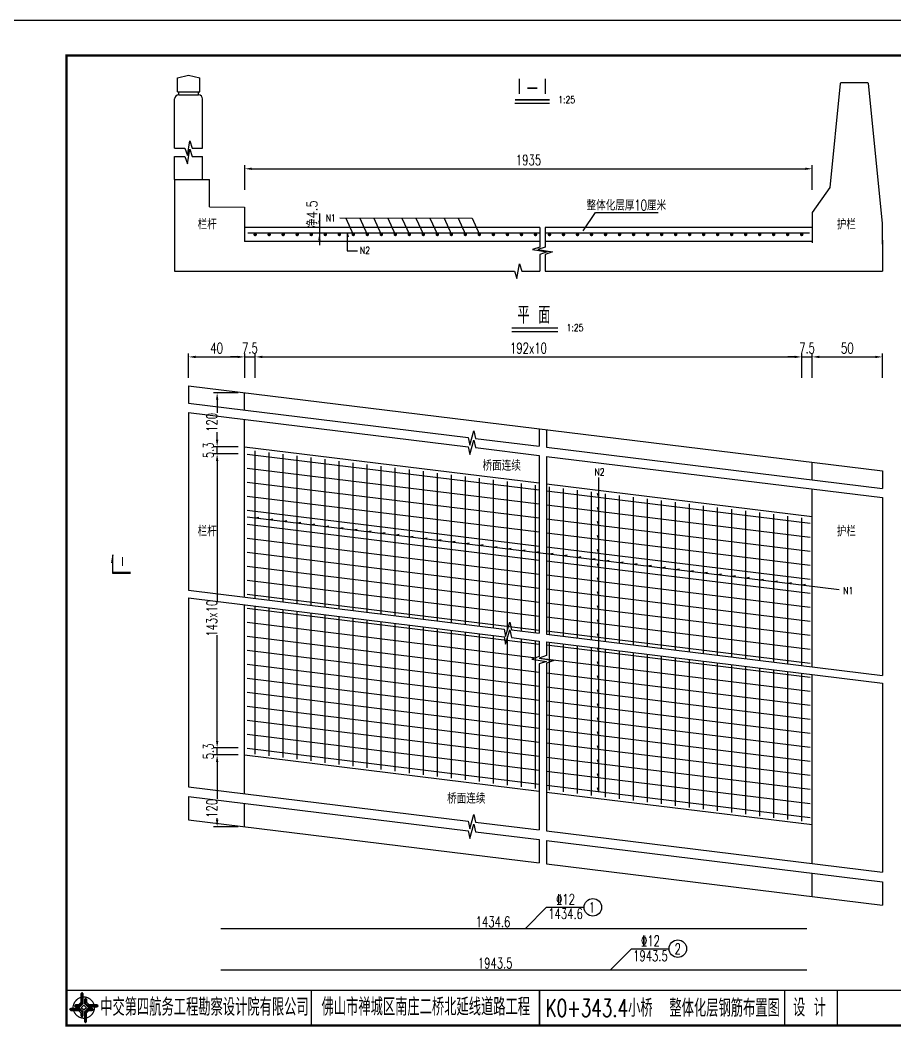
# Model space of a CAD drawing. Header units: millimetres. Extents: x -51 to 12129, y -1309 to -715.
# Drawn here: x 7526.6 to 7776.1, y -1006.8 to -714.7 of the extents above; entities that cross this region are included whole.
import ezdxf
from ezdxf.enums import TextEntityAlignment as Align

# ---------------------------------------------------------------- set-up
doc = ezdxf.new("R2010")
doc.units = ezdxf.units.MM
doc.header["$LTSCALE"] = 0.25
for name, color, linetype in [('0_YELLOW', 2, 'Continuous'), ('DIMENSION', 2, 'Continuous'), ('图框', 7, 'Continuous'), ('尺寸标注', 2, 'Continuous'), ('文字', 7, 'Continuous'), ('标注', 4, 'Continuous'), ('次轮廓线', 7, 'Continuous'), ('结构', 7, 'Continuous'), ('钢筋', 6, 'Continuous')]:
    doc.layers.add(name, color=color, linetype=linetype)
doc.layers.add('TEXT', color=7, linetype='Continuous', lineweight=18)
doc.styles.get("Standard").update_dxf_attribs({"font": 'simplex1.shx', "width": 0.7, "bigfont": 'hztxt.shx'})
doc.styles.add('TEXT', font='simplex1.shx', dxfattribs={"width": 0.7, "bigfont": 'hztxt.shx'})
doc.dimstyles.new('比例1：25', dxfattribs={"dimtxt": 3, "dimasz": 2, "dimexe": 1, "dimexo": 1, "dimgap": 1, "dimtad": 1, "dimdec": 1, "dimlfac": 2.5, "dimzin": 9, "dimdsep": 46, "dimtxsty": 'Standard', "dimcen": -0.09, "dimclrd": 4, "dimclre": 4, "dimclrt": 7, "dimaunit": 1, "dimadec": 0, "dimazin": 0, "dimtfac": 0.0005, "dimtdec": 1, "dimtix": 1, "dimtmove": 2, "dimatfit": 3, "dimfxl": 0, "dimtolj": 1, "dimtzin": 13, "dimarcsym": 0})

# ---------------------------------------------------------------- blocks, each defined once
blk = doc.blocks.new('*D516')
at = {"layer": 'Defpoints', "color": 0}
for p in [(7593.6, -810.74), (7590.6, -858.72), (7593.6, -858.72)]:
    blk.add_point(p, dxfattribs=at)
at = {"layer": '标注', "color": 4, "lineweight": -2}
for p, q in [((7588.6, -810.74), (7586.6, -810.74)), ((7590.6, -816.74), (7590.6, -809.74)), ((7590.6, -810.74), (7593.6, -810.74)), ((7593.6, -816.74), (7593.6, -809.74)), ((7595.6, -810.74), (7597.6, -810.74))]:
    blk.add_line(p, q, dxfattribs=at)
at = {"layer": '标注', "color": 4}
for points in [[(7588.6, -810.41), (7588.6, -811.08), (7590.6, -810.74)], [(7595.6, -810.41), (7595.6, -811.08), (7593.6, -810.74)]]:
    blk.add_solid(points, dxfattribs=at)
at = {"layer": '标注', "color": 7, "insert": (7592.1, -808.24), "char_height": 3, "attachment_point": 5}
blk.add_mtext('\\A1;7.5', dxfattribs=at)
blk = doc.blocks.new('*D517')
at = {"layer": 'Defpoints', "color": 0}
for p in [(7749.6, -810.74), (7749.6, -861.94), (7593.6, -876.15)]:
    blk.add_point(p, dxfattribs=at)
at = {"layer": '标注', "color": 4, "lineweight": -2}
for p, q in [((7593.6, -816.74), (7593.6, -809.74)), ((7595.6, -810.74), (7747.6, -810.74)), ((7749.6, -816.74), (7749.6, -809.74))]:
    blk.add_line(p, q, dxfattribs=at)
at = {"layer": '标注', "color": 4}
for points in [[(7595.6, -810.41), (7595.6, -811.08), (7593.6, -810.74)], [(7747.6, -810.41), (7747.6, -811.08), (7749.6, -810.74)]]:
    blk.add_solid(points, dxfattribs=at)
at = {"layer": '标注', "color": 7, "insert": (7671.6, -808.24), "char_height": 3, "attachment_point": 5}
blk.add_mtext('\\A1;192x10', dxfattribs=at)
blk = doc.blocks.new('*D518')
at = {"layer": 'Defpoints', "color": 0}
for p in [(7752.6, -810.74), (7749.6, -857.94), (7752.6, -856.31)]:
    blk.add_point(p, dxfattribs=at)
at = {"layer": '标注', "color": 4, "lineweight": -2}
for p, q in [((7747.6, -810.74), (7745.6, -810.74)), ((7749.6, -816.74), (7749.6, -809.74)), ((7749.6, -810.74), (7752.6, -810.74)), ((7752.6, -816.74), (7752.6, -809.74)), ((7754.6, -810.74), (7756.6, -810.74))]:
    blk.add_line(p, q, dxfattribs=at)
at = {"layer": '标注', "color": 4}
for points in [[(7747.6, -810.41), (7747.6, -811.08), (7749.6, -810.74)], [(7754.6, -810.41), (7754.6, -811.08), (7752.6, -810.74)]]:
    blk.add_solid(points, dxfattribs=at)
at = {"layer": '标注', "color": 7, "insert": (7751.1, -808.24), "char_height": 3, "attachment_point": 5}
blk.add_mtext('\\A1;7.5', dxfattribs=at)
blk = doc.blocks.new('*D519')
at = {"layer": 'Defpoints', "color": 0}
for p in [(7590.6, -810.74), (7574.6, -828.56), (7590.6, -836.42)]:
    blk.add_point(p, dxfattribs=at)
at = {"layer": '标注', "color": 4, "lineweight": -2}
for p, q in [((7574.6, -816.74), (7574.6, -809.74)), ((7576.6, -810.74), (7588.6, -810.74)), ((7590.6, -816.74), (7590.6, -809.74))]:
    blk.add_line(p, q, dxfattribs=at)
at = {"layer": '标注', "color": 4}
for points in [[(7576.6, -810.41), (7576.6, -811.08), (7574.6, -810.74)], [(7588.6, -810.41), (7588.6, -811.08), (7590.6, -810.74)]]:
    blk.add_solid(points, dxfattribs=at)
at = {"layer": '标注', "color": 7, "insert": (7582.6, -808.24), "char_height": 3, "attachment_point": 5}
blk.add_mtext('\\A1;40', dxfattribs=at)
blk = doc.blocks.new('*D520')
at = {"layer": 'Defpoints', "color": 0}
for p in [(7772.6, -810.74), (7752.6, -856.31), (7772.6, -858.77)]:
    blk.add_point(p, dxfattribs=at)
at = {"layer": '标注', "color": 4, "lineweight": -2}
for p, q in [((7752.6, -816.74), (7752.6, -809.74)), ((7754.6, -810.74), (7770.6, -810.74)), ((7772.6, -816.74), (7772.6, -809.74))]:
    blk.add_line(p, q, dxfattribs=at)
at = {"layer": '标注', "color": 4}
for points in [[(7754.6, -810.41), (7754.6, -811.08), (7752.6, -810.74)], [(7770.6, -810.41), (7770.6, -811.08), (7772.6, -810.74)]]:
    blk.add_solid(points, dxfattribs=at)
at = {"layer": '标注', "color": 7, "insert": (7762.6, -808.24), "char_height": 3, "attachment_point": 5}
blk.add_mtext('\\A1;50', dxfattribs=at)
blk = doc.blocks.new('*D521')
at = {"layer": 'Defpoints', "color": 0}
for p in [(7582.74, -836.42), (7590.6, -836.42), (7590.6, -838.42)]:
    blk.add_point(p, dxfattribs=at)
at = {"layer": '标注', "color": 4, "lineweight": -2}
for p, q in [((7582.74, -834.42), (7582.74, -832.42)), ((7588.74, -836.42), (7581.74, -836.42)), ((7588.74, -838.42), (7581.74, -838.42)), ((7582.74, -838.42), (7582.74, -836.42)), ((7582.74, -840.42), (7582.74, -842.42))]:
    blk.add_line(p, q, dxfattribs=at)
at = {"layer": '标注', "color": 4}
for points in [[(7582.41, -834.42), (7583.08, -834.42), (7582.74, -836.42)], [(7582.41, -840.42), (7583.08, -840.42), (7582.74, -838.42)]]:
    blk.add_solid(points, dxfattribs=at)
at = {"layer": '标注', "color": 7, "insert": (7580.24, -837.42), "char_height": 3, "attachment_point": 5, "rotation": 90}
blk.add_mtext('\\A1;5.3', dxfattribs=at)
blk = doc.blocks.new('*D522')
at = {"layer": 'Defpoints', "color": 0}
for p in [(7582.74, -922.42), (7590.6, -922.42), (7590.6, -924.42)]:
    blk.add_point(p, dxfattribs=at)
at = {"layer": '标注', "color": 4, "lineweight": -2}
for p, q in [((7582.74, -920.42), (7582.74, -918.42)), ((7588.74, -922.42), (7581.74, -922.42)), ((7582.74, -924.42), (7582.74, -922.42)), ((7588.74, -924.42), (7581.74, -924.42)), ((7582.74, -926.42), (7582.74, -928.42))]:
    blk.add_line(p, q, dxfattribs=at)
at = {"layer": '标注', "color": 4}
for points in [[(7582.41, -920.42), (7583.08, -920.42), (7582.74, -922.42)], [(7582.41, -926.42), (7583.08, -926.42), (7582.74, -924.42)]]:
    blk.add_solid(points, dxfattribs=at)
at = {"layer": '标注', "color": 7, "insert": (7580.24, -923.42), "char_height": 3, "attachment_point": 5, "rotation": 90}
blk.add_mtext('\\A1;5.3', dxfattribs=at)
blk = doc.blocks.new('*D523')
at = {"layer": 'Defpoints', "color": 0}
for p in [(7582.74, -838.42), (7590.6, -838.42), (7590.6, -922.42)]:
    blk.add_point(p, dxfattribs=at)
at = {"layer": '标注', "color": 4, "lineweight": -2}
for p, q in [((7588.74, -838.42), (7581.74, -838.42)), ((7582.74, -840.42), (7582.74, -880.6)), ((7582.74, -920.42), (7582.74, -890.16)), ((7588.74, -922.42), (7581.74, -922.42))]:
    blk.add_line(p, q, dxfattribs=at)
at = {"layer": '标注', "color": 4}
for points in [[(7582.41, -840.42), (7583.08, -840.42), (7582.74, -838.42)], [(7582.41, -920.42), (7583.08, -920.42), (7582.74, -922.42)]]:
    blk.add_solid(points, dxfattribs=at)
at = {"layer": '标注', "color": 7, "insert": (7581.24, -885.38), "char_height": 3, "attachment_point": 5, "rotation": 90}
blk.add_mtext('\\A1;143x10', dxfattribs=at)
blk = doc.blocks.new('*D778')
at = {"layer": 'Defpoints', "color": 0}
for p in [(7752.6, -757.01), (7590.6, -777.81), (7752.6, -777.81)]:
    blk.add_point(p, dxfattribs=at)
at = {"layer": '标注', "color": 4, "lineweight": -2}
for p, q in [((7590.6, -763.01), (7590.6, -756.01)), ((7752.6, -763.01), (7752.6, -756.01)), ((7592.6, -757.01), (7750.6, -757.01))]:
    blk.add_line(p, q, dxfattribs=at)
at = {"layer": '标注', "color": 4}
for points in [[(7592.6, -756.67), (7592.6, -757.34), (7590.6, -757.01)], [(7750.6, -756.67), (7750.6, -757.34), (7752.6, -757.01)]]:
    blk.add_solid(points, dxfattribs=at)
at = {"layer": '标注', "color": 7, "insert": (7671.6, -754.51), "char_height": 3, "attachment_point": 5}
blk.add_mtext('\\A1;1935', dxfattribs=at)
blk = doc.blocks.new('*D779')
at = {"layer": 'Defpoints', "color": 0}
for p in [(7590.6, -924.42), (7582.74, -944.92), (7590.6, -944.92)]:
    blk.add_point(p, dxfattribs=at)
at = {"layer": '标注', "color": 4, "lineweight": -2}
for p, q in [((7588.74, -924.42), (7581.74, -924.42)), ((7582.74, -926.42), (7582.74, -936.9)), ((7582.74, -942.92), (7582.74, -942.47)), ((7588.74, -944.92), (7581.74, -944.92))]:
    blk.add_line(p, q, dxfattribs=at)
at = {"layer": '标注', "color": 4}
for points in [[(7582.41, -926.42), (7583.08, -926.42), (7582.74, -924.42)], [(7582.41, -942.92), (7583.08, -942.92), (7582.74, -944.92)]]:
    blk.add_solid(points, dxfattribs=at)
at = {"layer": '标注', "color": 7, "insert": (7581.24, -939.68), "char_height": 3, "attachment_point": 5, "rotation": 90}
blk.add_mtext('\\A1;120', dxfattribs=at)
blk = doc.blocks.new('*D780')
at = {"layer": 'Defpoints', "color": 0}
for p in [(7590.6, -820.97), (7582.74, -836.42), (7590.6, -836.42)]:
    blk.add_point(p, dxfattribs=at)
at = {"layer": '标注', "color": 4, "lineweight": -2}
for p, q in [((7588.74, -820.97), (7581.74, -820.97)), ((7582.74, -822.97), (7582.74, -826.67)), ((7582.74, -834.42), (7582.74, -832.24)), ((7588.74, -836.42), (7581.74, -836.42))]:
    blk.add_line(p, q, dxfattribs=at)
at = {"layer": '标注', "color": 4}
for points in [[(7582.41, -822.97), (7583.08, -822.97), (7582.74, -820.97)], [(7582.41, -834.42), (7583.08, -834.42), (7582.74, -836.42)]]:
    blk.add_solid(points, dxfattribs=at)
at = {"layer": '标注', "color": 7, "insert": (7581.24, -829.45), "char_height": 3, "attachment_point": 5, "rotation": 90}
blk.add_mtext('\\A1;120', dxfattribs=at)
blk = doc.blocks.new('tb')
at = {"lineweight": -3}
h = blk.add_hatch(color=256, dxfattribs=at)
h.paths.add_polyline_path([(-1.23, -0.13), (-3.78, -0.14), (-4.14, -0.41), (-1.4, -0.44), (-0.56, -1.24), (-0.54, -2.62), (-0.27, -2.2), (-0.26, -1.06)])
h.paths.add_polyline_path([(0.13, -1.08), (0.14, -3.86), (0.41, -4.26), (0.44, -1.24), (1.25, -0.43), (2.66, -0.43), (2.26, -0.16), (1.07, -0.15)])
h.paths.add_polyline_path([(1.08, 0.3), (3.62, 0.3), (4.02, 0.56), (1.25, 0.57), (0.43, 1.39), (0.43, 2.8), (0.16, 2.41), (0.15, 1.24)])
h.paths.add_polyline_path([(-0.28, 1.21), (-0.28, 3.99), (-0.56, 4.39), (-0.57, 1.41), (-1.38, 0.6), (-2.74, 0.56), (-2.33, 0.3), (-1.2, 0.29)])
for p, q in [((-0.56, 4.39), (-0.57, 1.41)), ((-1.38, 0.6), (-2.74, 0.56)), ((-0.57, 1.41), (-1.38, 0.6)), ((0.43, 2.8), (0.43, 1.39)), ((0.43, 1.39), (1.25, 0.57)), ((1.25, 0.57), (4.02, 0.56)), ((-4.14, -0.41), (-1.4, -0.44)), ((-1.4, -0.44), (-0.56, -1.24)), ((-0.56, -1.24), (-0.54, -2.62)), ((0.41, -4.26), (0.44, -1.24)), ((0.44, -1.24), (1.25, -0.43)), ((1.25, -0.43), (2.66, -0.43))]:
    blk.add_line(p, q, dxfattribs=at)
at = {"lineweight": -3, "const_width": 0.35, "flags": 128}
for points in [[(-0.9, 3.02, 0.324167), (-3.16, -0.14)], [(2.88, 0.92, 0.324403), (-0.24, 3.15)], [(0.75, -2.86, 0.325418), (3.02, 0.26)], [(-2.98, -0.76, 0.322976), (0.14, -2.98)]]:
    blk.add_lwpolyline(points, format="xyb", dxfattribs=at)
at = {"lineweight": -3, "flags": 128}
for points in [[(-0.9, 3.99), (-0.9, 1.58), (-1.53, 0.91), (-2.34, 0.91), (-2.74, 0.56), (-2.33, 0.3), (-1.2, 0.29), (-0.28, 1.21), (-0.28, 3.99), (-0.56, 4.39)], [(-0.04, 0.77), (0.68, 0.04), (-0.04, -0.69), (-0.77, 0.05)], [(3.62, 0.92), (1.43, 0.92), (0.77, 1.54), (0.77, 2.38), (0.43, 2.8), (0.16, 2.41), (0.15, 1.24), (1.08, 0.3), (3.62, 0.3), (4.02, 0.56)], [(-3.73, -0.76), (-1.54, -0.76), (-0.89, -1.39), (-0.89, -2.21), (-0.54, -2.62), (-0.27, -2.2), (-0.26, -1.06), (-1.23, -0.13), (-3.78, -0.14), (-4.14, -0.41)], [(0.75, -3.85), (0.75, -1.43), (1.4, -0.78), (2.26, -0.78), (2.66, -0.43), (2.26, -0.16), (1.07, -0.15), (0.13, -1.08), (0.14, -3.86), (0.41, -4.26)]]:
    blk.add_lwpolyline(points, close=True, dxfattribs=at)
blk = doc.blocks.new('*D2197')
at = {"layer": 'Defpoints', "color": 0}
for p in [(7444.94, -775.64), (8121.68, -775.64), (8109.1, -784.97)]:
    blk.add_point(p, dxfattribs=at)
at = {"layer": '标注', "color": 4, "lineweight": -2}
for p, q in [((8115.68, -775.64), (8122.68, -775.64)), ((8121.68, -782.97), (8121.68, -777.64)), ((8115.68, -784.97), (8122.68, -784.97))]:
    blk.add_line(p, q, dxfattribs=at)
at = {"layer": '标注', "color": 4}
for points in [[(8121.35, -777.64), (8122.02, -777.64), (8121.68, -775.64)], [(8121.35, -782.97), (8122.02, -782.97), (8121.68, -784.97)]]:
    blk.add_solid(points, dxfattribs=at)
at = {"layer": '标注', "color": 7, "insert": (8119.18, -780.31), "char_height": 3, "attachment_point": 5, "rotation": 90}
blk.add_mtext('\\A1;22', dxfattribs=at)
blk = doc.blocks.new('*D2198')
at = {"layer": 'Defpoints', "color": 0}
for p in [(7444.94, -774.31), (8109.1, -775.64), (8121.68, -774.31)]:
    blk.add_point(p, dxfattribs=at)
at = {"layer": '标注', "color": 4, "lineweight": -2}
for p, q in [((8121.68, -772.31), (8121.68, -770.31)), ((8115.68, -774.31), (8122.68, -774.31)), ((8115.68, -775.64), (8122.68, -775.64)), ((8121.68, -775.64), (8121.68, -774.31)), ((8121.68, -777.64), (8121.68, -779.64))]:
    blk.add_line(p, q, dxfattribs=at)
at = {"layer": '标注', "color": 4}
for points in [[(8121.35, -772.31), (8122.02, -772.31), (8121.68, -774.31)], [(8121.35, -777.64), (8122.02, -777.64), (8121.68, -775.64)]]:
    blk.add_solid(points, dxfattribs=at)
at = {"layer": '标注', "color": 7, "insert": (8119.18, -774.97), "char_height": 3, "attachment_point": 5, "rotation": 90}
blk.add_mtext('\\A1;4', dxfattribs=at)
blk = doc.blocks.new('123')
at = {"layer": '图框', "color": 2}
blk.add_lwpolyline([(369.33, -1011.65), (369.33, -714.65), (-50.67, -714.65), (-50.67, -1011.65)], close=True, dxfattribs=at)

msp = doc.modelspace()

# ---------------------------------------------------------------- linework, layer by layer
at = {"ltscale": 2}
for p, q in [((7571.39552, -731.07807), (7574.59552, -730.27807)), ((7574.59552, -730.27807), (7577.79552, -731.07807)), ((7571.39552, -735.07807), (7571.39552, -731.07807)), ((7577.79552, -735.07807), (7577.79552, -731.07807)), ((7571.39552, -735.07807), (7571.79552, -735.07807)), ((7571.79552, -735.87807), (7571.79552, -735.07807)), ((7571.79552, -735.07807), (7577.39552, -735.07807)), ((7571.79552, -735.87807), (7577.39552, -735.87807)), ((7577.39552, -735.87807), (7577.39552, -735.07807)), ((7577.39552, -735.07807), (7577.79552, -735.07807)), ((7570.59552, -751.14127), (7570.59552, -737.07807)), ((7578.59552, -751.14127), (7578.59552, -737.07807)), ((7570.59552, -760.05668), (7570.59552, -753.47071)), ((7578.59552, -760.05668), (7578.59552, -753.47071)), ((7570.59552, -760.05668), (7580.59712, -760.05668)), ((7570.59552, -760.05668), (7570.59552, -786.27851)), ((7580.59712, -767.87341), (7580.59712, -760.05668)), ((7580.59712, -767.87341), (7590.59712, -767.93341)), ((7590.59712, -767.93341), (7590.59712, -777.81475))]:
    msp.add_line(p, q, dxfattribs=at)
at = {"const_width": 0.7}
msp.add_lwpolyline([(7539.75412, -1001.65472), (7919.75412, -1001.65472), (7919.75412, -724.65472), (7539.75412, -724.65472)], close=True, dxfattribs=at)
at = {"ltscale": 2}
for points in [[(7674.84689, -773.81475), (7674.84689, -779.3781), (7672.74689, -780.0781), (7676.94689, -780.7781), (7674.84689, -781.4781), (7674.84689, -786.27851)], [(7676.39758, -773.81475), (7676.39758, -779.3781), (7674.29758, -780.0781), (7678.49758, -780.7781), (7676.39758, -781.4781), (7676.39758, -786.27851)], [(7570.59552, -786.27851), (7667.60254, -786.27851), (7668.30254, -788.37851), (7669.00254, -784.17851), (7669.70254, -786.27851), (7674.84689, -786.27851)], [(7676.39758, -786.27851), (7772.59712, -786.27851)], [(7574.59552, -819.0048), (7772.59712, -843.31634)], [(7574.59552, -823.97751), (7654.40048, -833.77633), (7654.83933, -835.94599), (7656.04597, -831.8626), (7656.48482, -834.03226), (7674.66499, -836.2645)], [(7574.59552, -826.602), (7654.40048, -836.40082), (7654.83933, -838.57047), (7656.04597, -834.48709), (7656.48482, -836.65674), (7674.66499, -838.88898)], [(7676.7739, -836.52344), (7772.59712, -848.28905)], [(7676.7739, -839.14793), (7772.59712, -850.91354)], [(7574.59552, -877.39372), (7664.63114, -888.44871), (7665.07, -890.61836), (7666.27663, -886.53498), (7666.71549, -888.70463), (7674.66499, -889.68071)], [(7574.59552, -879.58782), (7664.63114, -890.6428), (7665.07, -892.81246), (7666.27663, -888.72907), (7666.71549, -890.89873), (7674.66499, -891.8748)], [(7676.7739, -889.93965), (7772.59712, -901.70526)], [(7676.7739, -892.13375), (7772.59712, -903.89936)], [(7574.59552, -933.55472), (7654.40048, -943.35354), (7654.83933, -945.5232), (7656.04597, -941.43981), (7656.48482, -943.60947), (7674.66499, -945.84171)], [(7574.59552, -936.29778), (7654.40048, -946.09659), (7654.83933, -948.26625), (7656.04597, -944.18286), (7656.48482, -946.35252), (7674.66499, -948.58476)]]:
    msp.add_lwpolyline(points, dxfattribs=at)
at = {"const_width": 0.4}
msp.add_lwpolyline([(7539.75412, -991.65472), (7919.75412, -991.65472)], dxfattribs=at)
at = {"ltscale": 2}
for centre, start, end in [((7571.79552, -737.07807), 90, 180), ((7577.39552, -737.07807), 0, 90)]:
    msp.add_arc(centre, 1.2, start, end, dxfattribs=at)
at = {"layer": '图框', "const_width": 0.4}
for points in [[(7609.64754, -991.65472), (7609.64754, -1001.65472)], [(7674.75412, -1001.65472), (7674.75412, -991.65472)], [(7744.75412, -1001.65472), (7744.75412, -991.65472)], [(7759.75412, -1001.65472), (7759.75412, -991.65472)]]:
    msp.add_lwpolyline(points, dxfattribs=at)
at = {"layer": '文字'}
for p, q in [((7667.74585, -738.31882), (7677.60844, -738.31882)), ((7666.8309, -803.44725), (7679.98852, -803.44725))]:
    msp.add_line(p, q, dxfattribs=at)
at = {"layer": '文字', "const_width": 0.4}
for points in [[(7667.74585, -737.31882), (7677.60844, -737.31882)], [(7666.8309, -802.44725), (7679.98852, -802.44725)]]:
    msp.add_lwpolyline(points, dxfattribs=at)
at = {"layer": '文字'}
for centre in [(7689.98088, -967.91419), (7714.21152, -979.74629)]:
    msp.add_circle(centre, 2.5, dxfattribs=at)
at = {"layer": '标注'}
for p, q in [((7611.93087, -769.7551), (7611.93087, -778.87334)), ((7617.72143, -771.06154), (7655.49118, -771.09568)), ((7619.49118, -771.09568), (7621.59712, -775.7697)), ((7623.49118, -771.09568), (7625.59712, -775.7697)), ((7627.49118, -771.09568), (7629.59712, -775.7697)), ((7631.49118, -771.09568), (7633.59712, -775.7697)), ((7635.49118, -771.09568), (7637.59712, -775.7697)), ((7639.49118, -771.09568), (7641.59712, -775.7697)), ((7643.49118, -771.09568), (7645.59712, -775.7697)), ((7647.49118, -771.09568), (7649.59712, -775.7697)), ((7651.49118, -771.09568), (7653.59712, -775.7697)), ((7655.49118, -771.09568), (7657.59712, -775.7697)), ((7687.21388, -774.74691), (7690.6986, -769.48518)), ((7690.6986, -769.48518), (7708.66361, -769.48518)), ((7619.81927, -775.43147), (7619.81927, -780.45845)), ((7619.81927, -775.43147), (7620.15041, -776.46888)), ((7619.81927, -780.45845), (7622.81927, -780.45845)), ((7691.63476, -934.82491), (7691.63476, -845.19974)), ((7691.63476, -850.82491), (7691.30361, -849.7875)), ((7691.63476, -850.82491), (7691.63476, -849.38394)), ((7691.63476, -854.82491), (7691.30361, -853.7875)), ((7591.31911, -856.41059), (7760.23722, -877.15112)), ((7593.59712, -856.69029), (7594.66715, -856.48804)), ((7593.59712, -856.69029), (7595.02734, -856.8659)), ((7597.59712, -857.18143), (7598.66715, -856.97918)), ((7601.59712, -857.67257), (7602.66715, -857.47032)), ((7605.59712, -858.1637), (7606.66715, -857.96146)), ((7609.59712, -858.65484), (7610.66715, -858.45259)), ((7613.59712, -859.14598), (7614.66715, -858.94373)), ((7691.63476, -858.82491), (7691.30361, -857.7875)), ((7617.59712, -859.63712), (7618.66715, -859.43487)), ((7621.59712, -860.12826), (7622.66715, -859.92601)), ((7625.59712, -860.61939), (7626.66715, -860.41715)), ((7629.59712, -861.11053), (7630.66715, -860.90828)), ((7633.59712, -861.60167), (7634.66715, -861.39942)), ((7637.59712, -862.09281), (7638.66715, -861.89056)), ((7691.63476, -862.82491), (7691.30361, -861.7875)), ((7641.59712, -862.58395), (7642.66715, -862.3817)), ((7645.59712, -863.07509), (7646.66715, -862.87284)), ((7649.59712, -863.56622), (7650.66715, -863.36398)), ((7653.59712, -864.05736), (7654.66715, -863.85511)), ((7657.59712, -864.5485), (7658.66715, -864.34625)), ((7661.59712, -865.03964), (7662.66715, -864.83739)), ((7665.59712, -865.53078), (7666.66715, -865.32853)), ((7669.59712, -866.02192), (7670.66715, -865.81967)), ((7673.59712, -866.51305), (7674.66715, -866.31081)), ((7677.59712, -867.00419), (7678.66715, -866.80194)), ((7681.59712, -867.49533), (7682.66715, -867.29308)), ((7691.63476, -866.82491), (7691.30361, -865.7875)), ((7691.63476, -866.82491), (7691.63476, -865.38394)), ((7685.59712, -867.98647), (7686.66715, -867.78422)), ((7689.59712, -868.47761), (7690.66715, -868.27536)), ((7691.63476, -870.82491), (7691.30361, -869.7875)), ((7693.59712, -868.96874), (7694.66715, -868.7665)), ((7697.59712, -869.45988), (7698.66715, -869.25763)), ((7701.59712, -869.95102), (7702.66715, -869.74877)), ((7705.59712, -870.44216), (7706.66715, -870.23991)), ((7709.59712, -870.9333), (7710.66715, -870.73105)), ((7713.59712, -871.42444), (7714.66715, -871.22219)), ((7717.59712, -871.91557), (7718.66715, -871.71333)), ((7721.59712, -872.40671), (7722.66715, -872.20446)), ((7725.59712, -872.89785), (7726.66715, -872.6956)), ((7729.59712, -873.38899), (7730.66715, -873.18674)), ((7691.63476, -874.82491), (7691.30361, -873.7875)), ((7733.59712, -873.88013), (7734.66715, -873.67788)), ((7737.59712, -874.37127), (7738.66715, -874.16902)), ((7741.59712, -874.8624), (7742.66715, -874.66016)), ((7745.59712, -875.35354), (7746.66715, -875.15129)), ((7749.59712, -875.84468), (7750.66715, -875.64243)), ((7691.63476, -878.82491), (7691.30361, -877.7875)), ((7691.63476, -882.82491), (7691.30361, -881.7875)), ((7691.63476, -882.82491), (7691.63476, -881.38394)), ((7691.63476, -886.82491), (7691.30361, -885.7875)), ((7691.63476, -890.82491), (7691.30361, -889.7875)), ((7691.63476, -894.82491), (7691.30361, -893.7875)), ((7691.63476, -898.82491), (7691.30361, -897.7875)), ((7691.63476, -898.82491), (7691.63476, -897.38394)), ((7691.63476, -902.82491), (7691.30361, -901.7875)), ((7691.63476, -906.82491), (7691.30361, -905.7875)), ((7691.63476, -910.82491), (7691.30361, -909.7875)), ((7691.63476, -914.82491), (7691.30361, -913.7875)), ((7691.63476, -914.82491), (7691.63476, -913.38394)), ((7691.63476, -918.82491), (7691.30361, -917.7875)), ((7691.63476, -922.82491), (7691.30361, -921.7875)), ((7691.63476, -926.82491), (7691.30361, -925.7875)), ((7691.63476, -930.82491), (7691.30361, -929.7875)), ((7691.63476, -930.82491), (7691.63476, -929.38394)), ((7691.63476, -934.82491), (7691.30361, -933.7875)), ((7670.73608, -973.96705), (7676.78895, -967.91419)), ((7676.78895, -967.91419), (7687.48088, -967.91419)), ((7694.96673, -985.79915), (7701.01959, -979.74629)), ((7701.01959, -979.74629), (7711.71152, -979.74629))]:
    msp.add_line(p, q, dxfattribs=at)
for points in [[(7612.2642, -771.81475), (7611.93087, -773.81475), (7611.59754, -771.81475)], [(7611.59754, -777.43147), (7611.93087, -775.43147), (7612.2642, -777.43147)]]:
    msp.add_solid(points, dxfattribs=at)
at = {"layer": '次轮廓线'}
for p, q in [((7574.59552, -819.0048), (7574.59552, -823.97751)), ((7590.59712, -825.94226), (7590.59712, -820.96955)), ((7574.59552, -826.602), (7574.59552, -877.39372)), ((7590.59712, -879.35847), (7590.59712, -828.56675)), ((7590.59712, -836.41904), (7674.66499, -846.74128)), ((7752.59712, -845.83336), (7752.59712, -840.86065)), ((7772.59712, -843.31634), (7772.59712, -848.28905)), ((7676.7739, -847.00022), (7752.59712, -856.31014)), ((7752.59712, -899.24957), (7752.59712, -848.45785)), ((7772.59712, -850.91354), (7772.59712, -901.70526)), ((7574.59552, -879.58782), (7574.59552, -933.55472)), ((7590.59712, -935.51947), (7590.59712, -881.55257)), ((7752.59712, -955.41057), (7752.59712, -901.44367)), ((7772.59712, -903.89936), (7772.59712, -957.86626)), ((7590.59712, -924.41904), (7674.66499, -934.74128)), ((7574.59552, -936.29778), (7574.59552, -942.95946)), ((7676.7739, -935.00022), (7752.59712, -944.31014)), ((7590.59712, -944.92421), (7590.59712, -938.26252)), ((7574.59552, -942.95946), (7674.66499, -955.24645)), ((7676.7739, -946.10065), (7772.59712, -957.86626)), ((7676.7739, -948.8437), (7772.59712, -960.60931)), ((7676.7739, -955.50539), (7772.59712, -967.271)), ((7752.59712, -964.81531), (7752.59712, -958.15362)), ((7772.59712, -960.60931), (7772.59712, -967.271))]:
    msp.add_line(p, q, dxfattribs=at)
at = {"layer": '次轮廓线', "ltscale": 2}
for points in [[(7570.59552, -751.14127), (7573.56014, -751.14127), (7574.26014, -753.24127), (7574.96014, -749.04127), (7575.66014, -751.14127), (7578.59552, -751.14127)], [(7570.59552, -753.47071), (7573.56014, -753.47071), (7574.26014, -755.57071), (7574.96014, -751.37071), (7575.66014, -753.47071), (7578.59552, -753.47071)], [(7674.66499, -831.29178), (7674.66499, -836.2645)], [(7676.7739, -831.55073), (7676.7739, -836.52344)], [(7674.66499, -838.88898), (7674.66499, -889.68071)], [(7676.7739, -839.14793), (7676.7739, -889.93965)], [(7674.66499, -891.8748), (7674.66499, -896.33448), (7672.56499, -897.03448), (7676.76499, -897.73448), (7674.66499, -898.43448), (7674.66499, -945.84171)], [(7676.7739, -892.13375), (7676.7739, -896.05505), (7674.6739, -896.75505), (7678.8739, -897.45505), (7676.7739, -898.15505), (7676.7739, -946.10065)], [(7674.66499, -948.58476), (7674.66499, -955.24645)], [(7676.7739, -948.8437), (7676.7739, -955.50539)]]:
    msp.add_lwpolyline(points, dxfattribs=at)
at = {"layer": '结构'}
for p, q in [((7674.84689, -773.81475), (7590.59712, -773.81475)), ((7752.59712, -773.81475), (7676.39758, -773.81475)), ((7674.84689, -777.81475), (7590.59712, -777.81475)), ((7752.59712, -777.81475), (7676.39758, -777.81475)), ((7772.59712, -777.41475), (7772.59712, -786.27851))]:
    msp.add_line(p, q, dxfattribs=at)
msp.add_lwpolyline([(7772.59712, -778.51531), (7772.59712, -772.51419), (7768.61513, -732.69428, 0.385313586), (7768.41612, -732.51419), (7760.77799, -732.51419, 0.385122823), (7760.579, -732.69415), (7757.59712, -762.31419), (7752.59712, -769.51419), (7752.59712, -778.11531)], format="xyb", dxfattribs=at)
at = {"layer": '钢筋'}
for p, q in [((7674.84689, -775.43147), (7591.54247, -775.43147)), ((7751.79222, -775.43147), (7676.39758, -775.43147)), ((7591.31911, -838.50769), (7674.66499, -848.74128)), ((7593.59712, -879.72683), (7593.59712, -837.51974)), ((7597.59712, -880.21796), (7597.59712, -838.01087)), ((7601.59712, -880.7091), (7601.59712, -838.50201)), ((7605.59712, -881.20024), (7605.59712, -838.99315)), ((7609.59712, -881.69138), (7609.59712, -839.48429)), ((7613.59712, -882.18252), (7613.59712, -839.97543)), ((7617.59712, -882.67365), (7617.59712, -840.46657)), ((7621.59712, -883.16479), (7621.59712, -840.9577)), ((7625.59712, -883.65593), (7625.59712, -841.44884)), ((7591.31911, -842.50769), (7674.66499, -852.74128)), ((7629.59712, -884.14707), (7629.59712, -841.93998)), ((7633.59712, -884.63821), (7633.59712, -842.43112)), ((7637.59712, -885.12935), (7637.59712, -842.92226)), ((7641.59712, -885.62048), (7641.59712, -843.41339)), ((7645.59712, -886.11162), (7645.59712, -843.90453)), ((7591.31911, -846.50769), (7674.66499, -856.74128)), ((7649.59712, -886.60276), (7649.59712, -844.39567)), ((7653.59712, -887.0939), (7653.59712, -844.88681)), ((7657.59712, -887.58504), (7657.59712, -845.37795)), ((7661.59712, -888.07618), (7661.59712, -845.86909)), ((7665.59712, -888.83453), (7665.59712, -846.36022)), ((7669.59712, -889.05845), (7669.59712, -846.85136)), ((7673.59712, -889.54959), (7673.59712, -847.3425)), ((7676.7739, -849.00022), (7751.96501, -858.23253)), ((7677.59712, -890.04073), (7677.59712, -847.83364)), ((7681.59712, -890.53187), (7681.59712, -848.32478)), ((7685.59712, -891.023), (7685.59712, -848.81592)), ((7689.59712, -891.51414), (7689.59712, -849.30705)), ((7693.59712, -892.00528), (7693.59712, -849.79819)), ((7591.31911, -850.50769), (7674.66499, -860.74128)), ((7676.7739, -853.00022), (7751.96501, -862.23253)), ((7697.59712, -892.49642), (7697.59712, -850.28933)), ((7701.59712, -892.98756), (7701.59712, -850.78047)), ((7705.59712, -893.4787), (7705.59712, -851.27161)), ((7709.59712, -893.96983), (7709.59712, -851.76275)), ((7713.59712, -894.46097), (7713.59712, -852.25388)), ((7717.59712, -894.95211), (7717.59712, -852.74502)), ((7591.31911, -854.50769), (7674.66499, -864.74128)), ((7721.59712, -895.44325), (7721.59712, -853.23616)), ((7725.59712, -895.93439), (7725.59712, -853.7273)), ((7729.59712, -896.42553), (7729.59712, -854.21844)), ((7733.59712, -896.91666), (7733.59712, -854.70957)), ((7737.59712, -897.4078), (7737.59712, -855.20071)), ((7741.59712, -897.89894), (7741.59712, -855.69185)), ((7591.31911, -858.50769), (7674.66499, -868.74128)), ((7676.7739, -857.00022), (7751.96501, -866.23253)), ((7745.59712, -898.39008), (7745.59712, -856.18299)), ((7749.59712, -898.88122), (7749.59712, -856.67413)), ((7676.7739, -861.00022), (7751.96501, -870.23253)), ((7591.31911, -862.50769), (7674.66499, -872.74128)), ((7553.01753, -867.27524), (7552.5662, -869.50417)), ((7553.01753, -872.57524), (7553.01753, -867.27524)), ((7591.31911, -866.50769), (7674.66499, -876.74128)), ((7676.7739, -865.00022), (7751.96501, -874.23253)), ((7591.31911, -870.50769), (7674.66499, -880.74128)), ((7676.7739, -869.00022), (7751.96501, -878.23253)), ((7558.01753, -872.27524), (7553.01753, -872.27524)), ((7558.01753, -872.57524), (7553.01753, -872.57524)), ((7676.7739, -873.00022), (7751.96501, -882.23253)), ((7591.31911, -874.50769), (7674.66499, -884.74128)), ((7591.31911, -878.50769), (7674.66499, -888.74128)), ((7676.7739, -877.00022), (7751.96501, -886.23253)), ((7593.59712, -924.17323), (7593.59712, -881.92092)), ((7676.7739, -881.00022), (7751.96501, -890.23253)), ((7591.31911, -882.50769), (7674.66499, -892.74128)), ((7597.59712, -924.66436), (7597.59712, -882.41206)), ((7601.59712, -925.1555), (7601.59712, -882.9032)), ((7605.59712, -925.64664), (7605.59712, -883.39434)), ((7609.59712, -926.13778), (7609.59712, -883.88547)), ((7613.59712, -926.62892), (7613.59712, -884.37661)), ((7617.59712, -927.12006), (7617.59712, -884.86775)), ((7676.7739, -885.00022), (7751.96501, -894.23253)), ((7591.31911, -886.50769), (7673.77311, -896.63177)), ((7621.59712, -927.61119), (7621.59712, -885.35889)), ((7625.59712, -928.10233), (7625.59712, -885.85003)), ((7629.59712, -928.59347), (7629.59712, -886.34117)), ((7633.59712, -929.08461), (7633.59712, -886.8323)), ((7637.59712, -929.57575), (7637.59712, -887.32344)), ((7641.59712, -930.06688), (7641.59712, -887.81458)), ((7591.31911, -890.50769), (7674.66499, -900.74128)), ((7645.59712, -930.55802), (7645.59712, -888.30572)), ((7649.59712, -931.04916), (7649.59712, -888.79686)), ((7653.59712, -931.5403), (7653.59712, -889.288)), ((7657.59712, -932.03144), (7657.59712, -889.77913)), ((7661.59712, -932.52258), (7661.59712, -890.27027)), ((7665.59712, -933.01371), (7665.59712, -891.02863)), ((7676.7739, -889.00022), (7751.96501, -898.23253)), ((7669.59712, -933.50485), (7669.59712, -891.25255)), ((7673.59712, -933.99599), (7673.59712, -891.74369)), ((7676.7739, -893.00022), (7751.96501, -902.23253)), ((7677.59712, -934.48713), (7677.59712, -892.23482)), ((7681.59712, -934.97827), (7681.59712, -892.72596)), ((7685.59712, -935.46941), (7685.59712, -893.2171)), ((7689.59712, -935.96054), (7689.59712, -893.70824)), ((7591.31911, -894.50769), (7674.66499, -904.74128)), ((7674.70169, -896.74579), (7751.96501, -906.23253)), ((7693.59712, -936.45168), (7693.59712, -894.19938)), ((7697.59712, -936.94282), (7697.59712, -894.69052)), ((7701.59712, -937.43396), (7701.59712, -895.18165)), ((7705.59712, -937.9251), (7705.59712, -895.67279)), ((7709.59712, -938.41623), (7709.59712, -896.16393)), ((7713.59712, -938.90737), (7713.59712, -896.65507)), ((7591.31911, -898.50769), (7674.66499, -908.74128)), ((7717.59712, -939.39851), (7717.59712, -897.14621)), ((7721.59712, -939.88965), (7721.59712, -897.63735)), ((7725.59712, -940.38079), (7725.59712, -898.12848)), ((7729.59712, -940.87193), (7729.59712, -898.61962)), ((7733.59712, -941.36306), (7733.59712, -899.11076)), ((7737.59712, -941.8542), (7737.59712, -899.6019)), ((7591.31911, -902.50769), (7674.66499, -912.74128)), ((7676.7739, -901.00022), (7751.96501, -910.23253)), ((7741.59712, -942.34534), (7741.59712, -900.09304)), ((7745.59712, -942.83648), (7745.59712, -900.58417)), ((7749.59712, -943.32762), (7749.59712, -901.07531)), ((7676.7739, -905.00022), (7751.96501, -914.23253)), ((7591.31911, -906.50769), (7674.66499, -916.74128)), ((7591.31911, -910.50769), (7674.66499, -920.74128)), ((7676.7739, -909.00022), (7751.96501, -918.23253)), ((7591.31911, -914.50769), (7674.66499, -924.74128)), ((7676.7739, -913.00022), (7751.96501, -922.23253)), ((7676.7739, -917.00022), (7751.96501, -926.23253)), ((7591.31911, -918.50769), (7674.66499, -928.74128)), ((7591.31911, -922.50769), (7674.66499, -932.74128)), ((7676.7739, -921.00022), (7751.96501, -930.23253)), ((7676.7739, -925.00022), (7751.96501, -934.23253)), ((7676.7739, -929.00022), (7751.96501, -938.23253)), ((7676.7739, -933.00022), (7751.96501, -942.23253)), ((7583.80228, -973.96705), (7751.00228, -973.96705)), ((7583.80228, -985.79915), (7751.00228, -985.79915))]:
    msp.add_line(p, q, dxfattribs=at)
at = {"layer": '钢筋', "const_width": 0.5}
for points in [[(7593.34712, -775.7697, 1), (7593.84712, -775.7697, 1)], [(7597.34712, -775.7697, 1), (7597.84712, -775.7697, 1)], [(7601.34712, -775.7697, 1), (7601.84712, -775.7697, 1)], [(7601.34712, -775.7697, 1), (7601.84712, -775.7697, 1)], [(7605.34712, -775.7697, 1), (7605.84712, -775.7697, 1)], [(7609.34712, -775.7697, 1), (7609.84712, -775.7697, 1)], [(7613.34712, -775.7697, 1), (7613.84712, -775.7697, 1)], [(7617.34712, -775.7697, 1), (7617.84712, -775.7697, 1)], [(7621.34712, -775.7697, 1), (7621.84712, -775.7697, 1)], [(7621.34712, -775.7697, 1), (7621.84712, -775.7697, 1)], [(7625.34712, -775.7697, 1), (7625.84712, -775.7697, 1)], [(7629.34712, -775.7697, 1), (7629.84712, -775.7697, 1)], [(7633.34712, -775.7697, 1), (7633.84712, -775.7697, 1)], [(7637.34712, -775.7697, 1), (7637.84712, -775.7697, 1)], [(7637.34712, -775.7697, 1), (7637.84712, -775.7697, 1)], [(7641.34712, -775.7697, 1), (7641.84712, -775.7697, 1)], [(7645.34712, -775.7697, 1), (7645.84712, -775.7697, 1)], [(7649.34712, -775.7697, 1), (7649.84712, -775.7697, 1)], [(7653.34712, -775.7697, 1), (7653.84712, -775.7697, 1)], [(7657.34712, -775.7697, 1), (7657.84712, -775.7697, 1)], [(7657.34712, -775.7697, 1), (7657.84712, -775.7697, 1)], [(7661.34712, -775.7697, 1), (7661.84712, -775.7697, 1)], [(7665.34712, -775.7697, 1), (7665.84712, -775.7697, 1)], [(7669.34712, -775.7697, 1), (7669.84712, -775.7697, 1)], [(7673.34712, -775.7697, 1), (7673.84712, -775.7697, 1)], [(7673.34712, -775.7697, 1), (7673.84712, -775.7697, 1)], [(7677.34712, -775.7697, 1), (7677.84712, -775.7697, 1)], [(7681.34712, -775.7697, 1), (7681.84712, -775.7697, 1)], [(7685.34712, -775.7697, 1), (7685.84712, -775.7697, 1)], [(7689.34712, -775.7697, 1), (7689.84712, -775.7697, 1)], [(7693.34712, -775.7697, 1), (7693.84712, -775.7697, 1)], [(7693.34712, -775.7697, 1), (7693.84712, -775.7697, 1)], [(7697.34712, -775.7697, 1), (7697.84712, -775.7697, 1)], [(7701.34712, -775.7697, 1), (7701.84712, -775.7697, 1)], [(7705.34712, -775.7697, 1), (7705.84712, -775.7697, 1)], [(7709.34712, -775.7697, 1), (7709.84712, -775.7697, 1)], [(7709.34712, -775.7697, 1), (7709.84712, -775.7697, 1)], [(7713.34712, -775.7697, 1), (7713.84712, -775.7697, 1)], [(7717.34712, -775.7697, 1), (7717.84712, -775.7697, 1)], [(7721.34712, -775.7697, 1), (7721.84712, -775.7697, 1)], [(7725.34712, -775.7697, 1), (7725.84712, -775.7697, 1)], [(7725.34712, -775.7697, 1), (7725.84712, -775.7697, 1)], [(7729.34712, -775.7697, 1), (7729.84712, -775.7697, 1)], [(7733.34712, -775.7697, 1), (7733.84712, -775.7697, 1)], [(7737.34712, -775.7697, 1), (7737.84712, -775.7697, 1)], [(7741.34712, -775.7697, 1), (7741.84712, -775.7697, 1)], [(7741.34712, -775.7697, 1), (7741.84712, -775.7697, 1)], [(7745.34712, -775.7697, 1), (7745.84712, -775.7697, 1)], [(7749.34712, -775.7697, 1), (7749.84712, -775.7697, 1)]]:
    msp.add_lwpolyline(points, format="xyb", close=True, dxfattribs=at)

# ---------------------------------------------------------------- block references
at = {"lineweight": -3}
msp.add_blockref('tb', (7544.74985, -996.64938), dxfattribs=at)
at = {"layer": '标注'}
msp.add_blockref('123', (7560, 0), dxfattribs=at)

# ---------------------------------------------------------------- texts
at = {"layer": '0_YELLOW', "color": 7, "width": 0.8}
msp.add_text('净4.5', height=3, rotation=90, dxfattribs=at).set_placement((7609.66987, -770.01456), align=Align.MIDDLE)
at = {"layer": '0_YELLOW', "color": 7, "style": 'TEXT', "width": 0.8}
for s, p in [('N1', (7615.16917, -771.06154)), ('N2', (7624.93899, -780.34434))]:
    msp.add_text(s, height=2, dxfattribs=at).set_placement(p, align=Align.MIDDLE)
at = {"layer": 'DIMENSION', "color": 7, "style": 'TEXT', "width": 0.7}
for s, p in [('%%13212', (7682.18466, -967.14591)), ('1434.6', (7682.18466, -971.21946)), ('%%13212', (7706.4153, -978.978)), ('1943.5', (7706.4153, -983.26665))]:
    msp.add_text(s, height=3, dxfattribs=at).set_placement(p, align=Align.CENTER)
for s, p in [('1434.6', (7661.4831, -972.05768)), ('1943.5', (7662.10193, -983.88978))]:
    msp.add_text(s, height=3, dxfattribs=at).set_placement(p, align=Align.MIDDLE)
msp.add_text('2', height=3, dxfattribs=at).set_placement((7714.2073, -979.77027), align=Align.MIDDLE_CENTER)
at = {"layer": 'TEXT', "linetype": 'Continuous', "style": 'TEXT', "width": 0.8}
for s, p in [('N2', (7690.44629, -844.62514)), ('N1', (7761.46347, -878.51784))]:
    msp.add_text(s, height=2, dxfattribs=at).set_placement(p)
at = {"layer": 'TEXT'}
msp.add_text('Ⅰ', height=3, dxfattribs=at).set_placement((7555.7081, -869.27524), align=Align.MIDDLE)
at = {"layer": '图框', "width": 0.7}
for s, p in [('中交第四航务工程勘察设计院有限公司', (7579.11923, -996.40628)), ('佛山市禅城区南庄二桥北延线道路工程', (7642.29837, -996.34002)), ('设 计', (7751.79879, -996.56013))]:
    msp.add_text(s, height=5, dxfattribs=at).set_placement(p, align=Align.MIDDLE_CENTER)
msp.add_text('K0+343.4小桥  整体化层钢筋布置图', height=5, dxfattribs=at).set_placement((7709.90538, -996.45472), align=Align.MIDDLE)
at = {"layer": '尺寸标注', "color": 7, "style": 'TEXT', "width": 0.8}
for p in [(7680.11239, -738.29231), (7682.49247, -803.42075)]:
    msp.add_text('1:25', height=2, dxfattribs=at).set_placement(p)
at = {"layer": '尺寸标注', "color": 7, "linetype": 'Continuous', "width": 0.7}
msp.add_text('整体化层厚10厘米', height=3, dxfattribs=at).set_placement((7699.53482, -768.92225), align=Align.CENTER)
for s, p in [('栏杆', (7579.90948, -772.84438)), ('护栏', (7762.32764, -772.84438)), ('桥面连续', (7663.96763, -841.74637)), ('栏杆', (7579.90948, -860.48262)), ('护栏', (7762.32764, -860.48262)), ('桥面连续', (7653.84539, -936.81646))]:
    msp.add_text(s, height=3, dxfattribs=at).set_placement(p, align=Align.MIDDLE_CENTER)
at = {"layer": '文字', "width": 0.7}
for s, height, p in [('Ⅰ-Ⅰ', 5, (7672.70121, -733.64867)), ('平 面', 5, (7673.16558, -798.77711)), ('1', 3, (7689.72744, -967.93817))]:
    msp.add_text(s, height=height, dxfattribs=at).set_placement(p, align=Align.MIDDLE_CENTER)

# ---------------------------------------------------------------- dimensions: what is measured, and where the dimension line sits
at = {"layer": '标注'}
for base, p1, p2, text, picture, middle in [((7752.59712, -757.0061), (7590.59712, -777.81475), (7752.59712, -777.81475), '1935', '*D778', (7671.59712, -754.5061)), ((7749.59712, -810.74349), (7593.59712, -876.15189), (7749.59712, -861.94179), '192x10', '*D517', (7671.59712, -808.24349))]:
    dim = msp.add_linear_dim(base=base, p1=p1, p2=p2, text=text, dimstyle='比例1：25', dxfattribs=at)
    dim.commit()
    dim.dimension.update_dxf_attribs({"geometry": picture, "text_midpoint": middle})
for base, p1, p2, text, picture, middle in [((8121.68459, -774.30787), (8109.10026, -775.64121), (7444.93562, -774.30787), '4', '*D2198', (8119.18459, -774.97454)), ((8121.68459, -775.64121), (8109.10026, -784.97454), (7444.93562, -775.64121), '22', '*D2197', (8119.18459, -780.30787)), ((7582.74307, -922.41904), (7590.59712, -924.41904), (7590.59712, -922.41904), '5.3', '*D522', (7580.24307, -923.41904))]:
    dim = msp.add_linear_dim(base=base, p1=p1, p2=p2, angle=90, text=text, dimstyle='比例1：25', dxfattribs=at)
    dim.commit()
    dim.dimension.update_dxf_attribs({"geometry": picture, "text_midpoint": middle})
for base, p1, p2, picture, middle in [((7590.59712, -810.74349), (7574.59552, -828.56476), (7590.59712, -836.41904), '*D519', (7582.59632, -808.24349)), ((7593.59712, -810.74349), (7590.59712, -858.7153), (7593.59712, -858.7153), '*D516', (7592.09712, -808.24349)), ((7752.59712, -810.74349), (7749.59712, -857.94179), (7752.59712, -856.31014), '*D518', (7751.09712, -808.24349)), ((7772.59712, -810.74349), (7752.59712, -856.31014), (7772.59712, -858.76583), '*D520', (7762.59712, -808.24349))]:
    dim = msp.add_linear_dim(base=base, p1=p1, p2=p2, dimstyle='比例1：25', dxfattribs=at)
    dim.commit()
    dim.dimension.update_dxf_attribs({"geometry": picture, "text_midpoint": middle})
for base, p1, p2, text, picture, middle in [((7582.74307, -836.41904), (7590.59712, -820.96955), (7590.59712, -836.41904), '120', '*D780', (7581.24307, -829.45454)), ((7582.74307, -838.41904), (7590.59712, -922.41904), (7590.59712, -838.41904), '143x10', '*D523', (7581.24307, -885.38218)), ((7582.74307, -944.92421), (7590.59712, -924.41904), (7590.59712, -944.92421), '120', '*D779', (7581.24307, -939.68412))]:
    dim = msp.add_linear_dim(base=base, p1=p1, p2=p2, angle=90, text=text, dimstyle='比例1：25', dxfattribs=at)
    dim.commit()
    dim.dimension.update_dxf_attribs({"geometry": picture, "text_midpoint": middle, "dimtype": 160})
dim = msp.add_aligned_dim(p1=(7590.59712, -838.41904), p2=(7590.59712, -836.41904), distance=7.85404, text='5.3', dimstyle='比例1：25', dxfattribs=at)
dim.commit()
dim.dimension.update_dxf_attribs({"geometry": '*D521', "text_midpoint": (7580.24307, -837.41904)})

doc.saveas('drawing.dxf')
